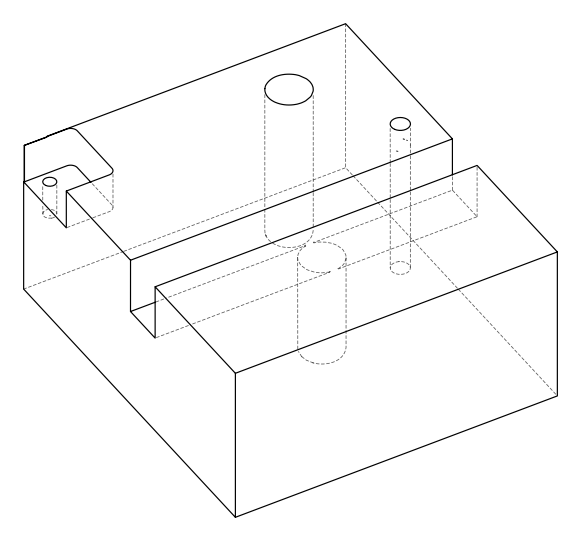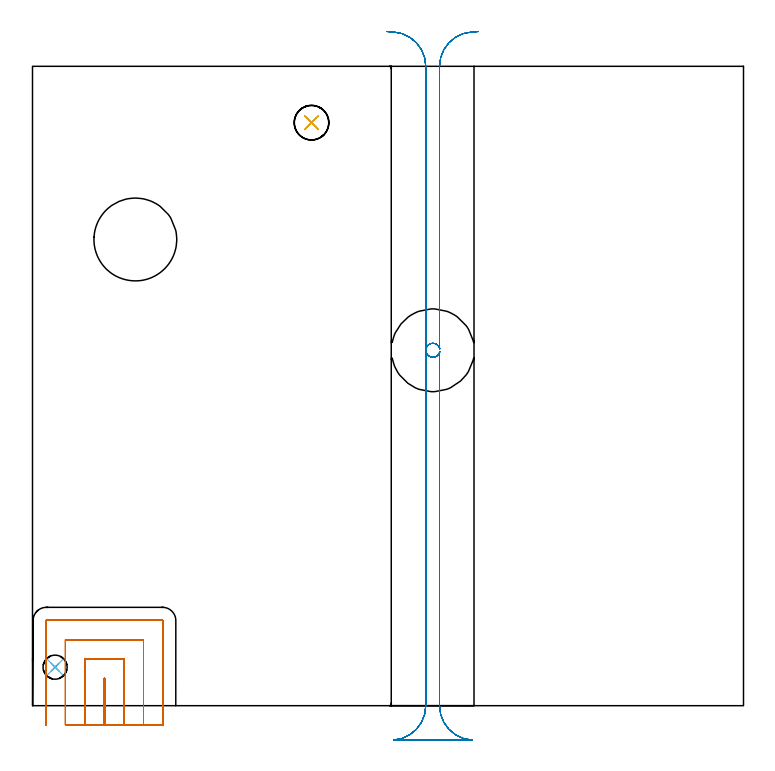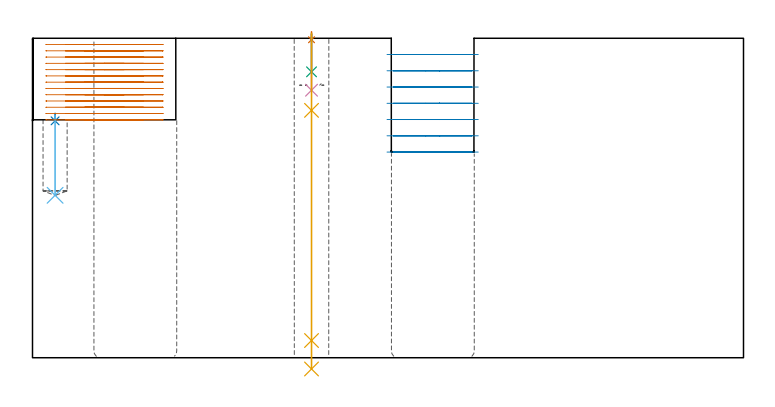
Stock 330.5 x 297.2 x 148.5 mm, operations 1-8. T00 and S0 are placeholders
(PLAN: 10 operations, 7 tool changes, 56.2 min)
(1 SPOT_DRILL | STEP1HOLE_1 | NXT0321_9005460120000 | 0.03 min | 1 mm3)
(2 SPOT_DRILL_1 | STEP1POCKET | NXT0321_9005460120000 | 0.04 min | 4175 mm3)
(3 DRILL_BLIND_HOLE_INTO_CENTER | STEP1HOLE_1 | UGT0301_217 | 0.07 min | 1141 mm3)
(4 DRILL_TO_ENLARGE_BLIND_HOLE | STEP1HOLE_1 | NXT0301_111 | 0.11 min | 3442 mm3)
(5 GUN_DRILL_THROUGH_HOLE | STEP1HOLE_1 | UGT0307_013 | 0.82 min | 25282 mm3)
(6 DRILL_BLIND_HOLE_INTO_CENTER_1 | STEP1POCKET | NXT0301_083 | 0.16 min | 3396 mm3)
(7 MILL_SLOT | SLOT_PARTIAL_RECTANGULAR | NXT0201_011 | Follow Part, ap 3, ae 75% | 15.08 min | 110002 mm3)
(8 MILL_RECTANGULAR_SLOT | SLOT_RECTANGULAR | UGT0201_004 | Follow Part, ap 8, ae 75% | 10.64 min | 603777 mm3)
(9 MILL_THROUGH_HOLE_FROM_SOLID_MATERIAL | STEP1HOLE | NXT0201_007 | Circular | 14.63 min | 110844 mm3)
(10 MILL_THROUGH_HOLE_FROM_SOLID_MATERIAL_1 | STEP1HOLE_2 | NXT0201_007 | Circular | 14.63 min | 172299 mm3)
(TOOL NXT0321_9005460120000 | NC Spot Drill, 142deg, 12mm, Carbide, Uncoated | D12 PA142 FL30 Z2)
(TOOL UGT0301_217 | Twist Drill 10.4 mm | D10.4 PA118 FL82 Z2)
(TOOL NXT0301_111 | Carbide Drill 16.1mm [860.1-1610-050A1-PM 4234] | D16.1 PA147 FL73 Z2)
(TOOL UGT0307_013 | Gun Drill 16 mm | D16 PA130 FL24 Z1)
(TOOL NXT0301_083 | Carbide Drill 11.2mm [860.1-1120-056A1-MM 2214] | D11.2 PA140 FL72 Z2)
(TOOL NXT0201_011 | ENDMILL 12mm [2P460-1200-NA 1630] | D12 FL38 Z6)
(TOOL UGT0201_004 | End Mill 32 mm | D32 FL53 Z6)
(TOOL NXT0201_007 | ENDMILL 25mm [R216.25-25050GCK54P 1620] | D25 R3 FL54 Z5)
(OP 1 SPOT_DRILL)
G17 G21 G94 G90
T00 M6
G54
G17 G0 G90 X129.7 Y271. S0 M3
G43 Z158.5 H0
G94 G81 G98 Z147.811 F250. R151.5
G80
M5
M2
(OP 2 SPOT_DRILL_1)
G17 G21 G94 G90
T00 M6
G54
G17 G0 G90 X10.5 Y17.9 S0 M3
G43 Z158.5 H0
G94 G81 G98 Z110.118 F250. R113.6
G80
M5
M2
(OP 3 DRILL_BLIND_HOLE_INTO_CENTER)
G17 G21 G94 G90
T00 M6
G54
G17 G0 G90 X129.7 Y271. S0 M3
G43 Z158.5 H0
G94 G81 G98 Z132.9 F250. R150.5
G80
M5
M2
(OP 4 DRILL_TO_ENLARGE_BLIND_HOLE)
G17 G21 G94 G90
T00 M6
G54
G17 G0 G90 X129.7 Y271. S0 M3
G43 Z158.5 H1
G94 G81 G98 Z124.35 F250. R150.5
G80
M5
M2
(OP 5 GUN_DRILL_THROUGH_HOLE)
G17 G21 G94 G90
T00 M6
G54
G17 G0 G90 X129.7 Y271. M8
G43 Z158.5 H0
Z150.72
S716 M3
G94 G1 Z114.989 F125. M26
G4 X.084
Z8. F250.
G4 X.084
Z-5.23 F125.
G4 X.084
M5
M9
G0 Z150.72
Z158.5
M2
(OP 6 DRILL_BLIND_HOLE_INTO_CENTER_1)
G17 G21 G94 G90
T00 M6
G54
G17 G0 G90 X10.5 Y17.9 S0 M3
G43 Z158.5 H1
G94 G81 G98 Z75.5 F250. R112.6
G80
M5
M2
(OP 7 MILL_SLOT)
G17 G21 G94 G90
T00 M6
G54
G17 G0 G90 X33.6 Y-9. S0 M3
G43 Z158.5 H1
Z145.585
G94 G1 Y-6. F250.
Y12.7 F500.
X33.3
Y-6.
Y-9. F250.
X42.6
Y-6.
Y21.7 F500.
X24.3
Y-6.
Y-9. F250.
X51.6
Y-6.
Y30.7 F500.
X15.3
Y-6.
Y-9. F250.
X60.6
Y-6.
Y39.6 F500.
X60.595 Y39.655
X60.555 Y39.695
X60.5 Y39.7
X6.4
X6.345 Y39.695
X6.305 Y39.655
X6.3 Y39.6
Y-6.
Y-9. F250.
G0 X33.6 Z142.669
G1 Y-6.
Y12.7 F500.
X33.3
Y-6.
Y-9. F250.
X42.6
Y-6.
Y21.7 F500.
X24.3
Y-6.
Y-9. F250.
X51.6
Y-6.
Y30.7 F500.
X15.3
Y-6.
Y-9. F250.
X60.6
Y-6.
Y39.6 F500.
X60.595 Y39.655
X60.555 Y39.695
X60.5 Y39.7
X6.4
X6.345 Y39.695
X6.305 Y39.655
X6.3 Y39.6
Y-6.
Y-9. F250.
G0 X33.6 Z139.754
G1 Y-6.
Y12.7 F500.
X33.3
Y-6.
Y-9. F250.
X42.6
Y-6.
Y21.7 F500.
X24.3
Y-6.
Y-9. F250.
X51.6
Y-6.
Y30.7 F500.
X15.3
Y-6.
Y-9. F250.
X60.6
Y-6.
Y39.6 F500.
X60.595 Y39.655
X60.555 Y39.695
X60.5 Y39.7
X6.4
X6.345 Y39.695
X6.305 Y39.655
X6.3 Y39.6
Y-6.
Y-9. F250.
G0 X33.6 Z136.838
G1 Y-6.
Y12.7 F500.
X33.3
Y-6.
Y-9. F250.
X42.6
Y-6.
Y21.7 F500.
X24.3
Y-6.
Y-9. F250.
X51.6
Y-6.
Y30.7 F500.
X15.3
Y-6.
Y-9. F250.
X60.6
Y-6.
Y39.6 F500.
X60.595 Y39.655
X60.555 Y39.695
X60.5 Y39.7
X6.4
X6.345 Y39.695
X6.305 Y39.655
X6.3 Y39.6
Y-6.
Y-9. F250.
G0 X33.6 Z133.923
G1 Y-6.
Y12.7 F500.
X33.3
Y-6.
Y-9. F250.
X42.6
Y-6.
Y21.7 F500.
X24.3
Y-6.
Y-9. F250.
X51.6
Y-6.
Y30.7 F500.
X15.3
Y-6.
Y-9. F250.
X60.6
Y-6.
Y39.6 F500.
X60.595 Y39.655
X60.555 Y39.695
X60.5 Y39.7
X6.4
X6.345 Y39.695
X6.305 Y39.655
X6.3 Y39.6
Y-6.
Y-9. F250.
G0 X33.6 Z131.008
G1 Y-6.
Y12.7 F500.
X33.3
Y-6.
Y-9. F250.
X42.6
Y-6.
Y21.7 F500.
X24.3
Y-6.
Y-9. F250.
X51.6
Y-6.
Y30.7 F500.
X15.3
Y-6.
Y-9. F250.
X60.6
Y-6.
Y39.6 F500.
X60.595 Y39.655
X60.555 Y39.695
X60.5 Y39.7
X6.4
X6.345 Y39.695
X6.305 Y39.655
X6.3 Y39.6
Y-6.
Y-9. F250.
G0 X33.6 Z128.092
G1 Y-6.
Y12.7 F500.
X33.3
Y-6.
Y-9. F250.
X42.6
Y-6.
Y21.7 F500.
X24.3
Y-6.
Y-9. F250.
X51.6
Y-6.
Y30.7 F500.
X15.3
Y-6.
Y-9. F250.
X60.6
Y-6.
Y39.6 F500.
X60.595 Y39.655
X60.555 Y39.695
X60.5 Y39.7
X6.4
X6.345 Y39.695
X6.305 Y39.655
X6.3 Y39.6
Y-6.
Y-9. F250.
G0 X33.6 Z125.177
G1 Y-6.
Y12.7 F500.
X33.3
Y-6.
Y-9. F250.
X42.6
Y-6.
Y21.7 F500.
X24.3
Y-6.
Y-9. F250.
X51.6
Y-6.
Y30.7 F500.
X15.3
Y-6.
Y-9. F250.
X60.6
Y-6.
Y39.6 F500.
X60.595 Y39.655
X60.555 Y39.695
X60.5 Y39.7
X6.4
X6.345 Y39.695
X6.305 Y39.655
X6.3 Y39.6
Y-6.
Y-9. F250.
G0 X33.6 Z122.262
G1 Y-6.
Y12.7 F500.
X33.3
Y-6.
Y-9. F250.
X42.6
Y-6.
Y21.7 F500.
X24.3
Y-6.
Y-9. F250.
X51.6
Y-6.
Y30.7 F500.
X15.3
Y-6.
Y-9. F250.
X60.6
Y-6.
Y39.6 F500.
X60.595 Y39.655
X60.555 Y39.695
X60.5 Y39.7
X6.4
X6.345 Y39.695
X6.305 Y39.655
X6.3 Y39.6
Y-6.
Y-9. F250.
G0 X33.6 Z119.346
G1 Y-6.
Y12.7 F500.
X33.3
Y-6.
Y-9. F250.
X42.6
Y-6.
Y21.7 F500.
X24.3
Y-6.
Y-9. F250.
X51.6
Y-6.
Y30.7 F500.
X15.3
Y-6.
Y-9. F250.
X60.6
Y-6.
Y39.6 F500.
X60.595 Y39.655
X60.555 Y39.695
X60.5 Y39.7
X6.4
X6.345 Y39.695
X6.305 Y39.655
X6.3 Y39.6
Y-6.
Y-9. F250.
G0 X33.6 Z116.431
G1 Y-6.
Y12.7 F500.
X33.3
Y-6.
Y-9. F250.
X42.6
Y-6.
Y21.7 F500.
X24.3
Y-6.
Y-9. F250.
X51.6
Y-6.
Y30.7 F500.
X15.3
Y-6.
Y-9. F250.
X60.6
Y-6.
Y39.6 F500.
X60.595 Y39.655
X60.555 Y39.695
X60.5 Y39.7
X6.4
X6.345 Y39.695
X6.305 Y39.655
X6.3 Y39.6
Y-6.
Y-9. F250.
G0 X33.6 Z113.515
G1 Y-6.
Y12.7 F500.
X33.3
Y-6.
Y-9. F250.
X42.6
Y-6.
Y21.7 F500.
X24.3
Y-6.
Y-9. F250.
X51.6
Y-6.
Y30.7 F500.
X15.3
Y-6.
Y-9. F250.
X60.6
Y-6.
Y39.6 F500.
X60.595 Y39.655
X60.555 Y39.695
X60.5 Y39.7
X6.4
X6.345 Y39.695
X6.305 Y39.655
X6.3 Y39.6
Y-6.
Y-9. F250.
G0 X33.6 Z110.6
G1 Y-6.
Y12.7 F500.
X33.3
Y-6.
Y-9. F250.
X42.6
Y-6.
Y21.7 F500.
X24.3
Y-6.
Y-9. F250.
X51.6
Y-6.
Y30.7 F500.
X15.3
Y-6.
Y-9. F250.
X60.6
Y-6.
Y39.6 F500.
X60.595 Y39.655
X60.555 Y39.695
X60.5 Y39.7
X6.4
X6.345 Y39.695
X6.305 Y39.655
X6.3 Y39.6
Y-6.
Y-9. F250.
G0 Z158.5
M5
M2
(OP 8 MILL_RECTANGULAR_SLOT)
G17 G21 G94 G90
T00 M6
G54
G17 G0 G90 X164.785 Y313.354 S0 M3
G43 Z158.5 H0
Z140.943
G94 G1 X167.78 Y313.17 F250.
G2 X182.8 Y297.2 R16. F500.
G1 Y0.
G2 X167.779 Y-15.97 R16.
G1 Y-16.
X204.221
Y-15.97
G2 X189.2 Y0. R16.
G1 Y163.802
X189.293 Y164.542
X189.283 Y164.544
G2 X189.283 Y165.856 R-3.25
G1 X189.293 Y165.858
X189.2 Y166.598
Y297.2
G2 X204.22 Y313.17 R16.
G1 X207.215 Y313.354 F250.
G0 X164.785 Z133.386
G1 X167.78 Y313.17
G2 X182.8 Y297.2 R16. F500.
G1 Y0.
G2 X167.779 Y-15.97 R16.
G1 Y-16.
X204.221
Y-15.97
G2 X189.2 Y0. R16.
G1 Y163.802
X189.293 Y164.542
X189.283 Y164.544
G2 X189.283 Y165.856 R-3.25
G1 X189.293 Y165.858
X189.2 Y166.598
Y297.2
G2 X204.22 Y313.17 R16.
G1 X207.215 Y313.354 F250.
G0 X164.785 Z125.829
G1 X167.78 Y313.17
G2 X182.8 Y297.2 R16. F500.
G1 Y0.
G2 X167.779 Y-15.97 R16.
G1 Y-16.
X204.221
Y-15.97
G2 X189.2 Y0. R16.
G1 Y163.802
X189.293 Y164.542
X189.283 Y164.544
G2 X189.283 Y165.856 R-3.25
G1 X189.293 Y165.858
X189.2 Y166.598
Y297.2
G2 X204.22 Y313.17 R16.
G1 X207.215 Y313.354 F250.
G0 X164.785 Z118.271
G1 X167.78 Y313.17
G2 X182.8 Y297.2 R16. F500.
G1 Y0.
G2 X167.779 Y-15.97 R16.
G1 Y-16.
X204.221
Y-15.97
G2 X189.2 Y0. R16.
G1 Y163.802
X189.293 Y164.542
X189.283 Y164.544
G2 X189.283 Y165.856 R-3.25
G1 X189.293 Y165.858
X189.2 Y166.598
Y297.2
G2 X204.22 Y313.17 R16.
G1 X207.215 Y313.354 F250.
G0 X164.785 Z110.714
G1 X167.78 Y313.17
G2 X182.8 Y297.2 R16. F500.
G1 Y0.
G2 X167.779 Y-15.97 R16.
G1 Y-16.
X204.221
Y-15.97
G2 X189.2 Y0. R16.
G1 Y163.802
X189.293 Y164.542
X189.283 Y164.544
G2 X189.283 Y165.856 R-3.25
G1 X189.293 Y165.858
X189.2 Y166.598
Y297.2
G2 X204.22 Y313.17 R16.
G1 X207.215 Y313.354 F250.
G0 X164.785 Z103.157
G1 X167.78 Y313.17
G2 X182.8 Y297.2 R16. F500.
G1 Y0.
G2 X167.779 Y-15.97 R16.
G1 Y-16.
X204.221
Y-15.97
G2 X189.2 Y0. R16.
G1 Y163.802
X189.293 Y164.542
X189.283 Y164.544
G2 X189.283 Y165.856 R-3.25
G1 X189.293 Y165.858
X189.2 Y166.598
Y297.2
G2 X204.22 Y313.17 R16.
G1 X207.215 Y313.354 F250.
G0 X164.785 Z95.6
G1 X167.78 Y313.17
G2 X182.8 Y297.2 R16. F500.
G1 Y0.
G2 X167.779 Y-15.97 R16.
G1 Y-16.
X204.221
Y-15.97
G2 X189.2 Y0. R16.
G1 Y163.802
X189.293 Y164.542
X189.283 Y164.544
G2 X189.283 Y165.856 R-3.25
G1 X189.293 Y165.858
X189.2 Y166.598
Y297.2
G2 X204.22 Y313.17 R16.
G1 X207.215 Y313.354 F250.
G0 Z158.5
M5
M2
